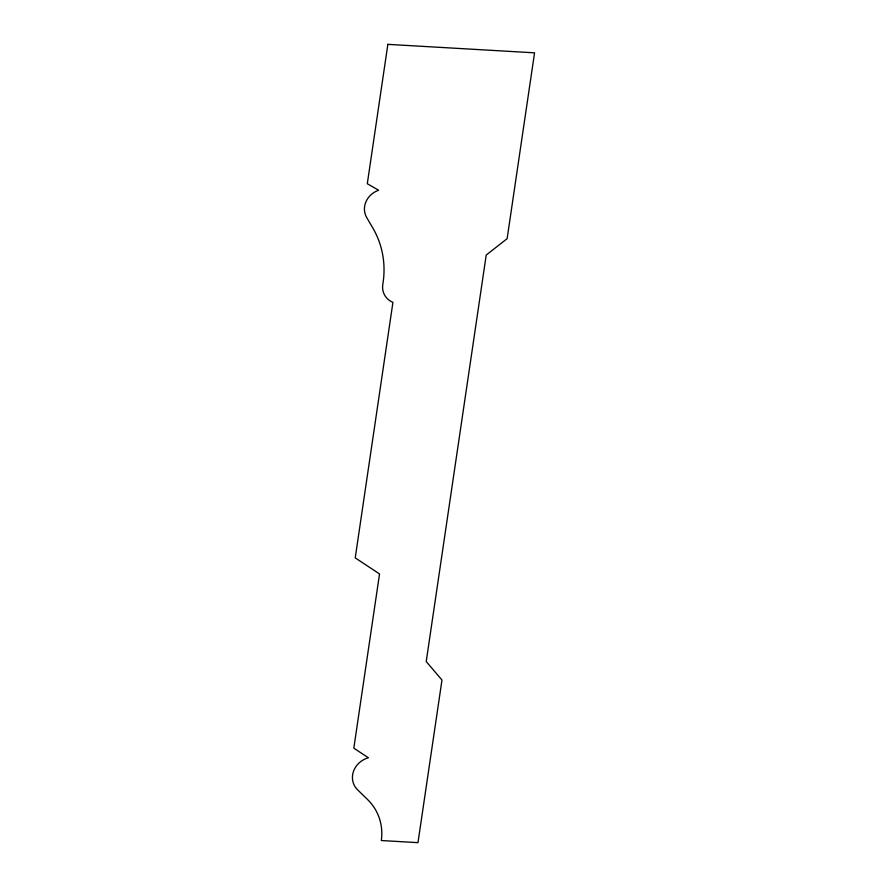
<?xml version="1.0" encoding="UTF-8"?>
<svg xmlns="http://www.w3.org/2000/svg" width="887" height="887" viewBox="0 0 887 887"><rect width="100%" height="100%" fill="white"/><g stroke="black" fill="none" stroke-linecap="round" stroke-linejoin="round"><path stroke-width="1.33" d="M387.863 44.35L367.296 183.731L378.66 190.239A20.024 18.15 -26.5 0 0 366.686 217.503L372.828 228.014A99.122 89.842 -26.5 0 1 382.796 284.45A19.436 17.607 -26.5 0 0 392.93 302.356L355.221 557.879L379.536 573.933L353.824 748.151L368.415 757.786A20.545 18.616 -26.5 0 0 357.561 789.774L367.595 799.564A56.79 51.468 -26.5 0 1 381.31 840.532L417.977 842.65L441.981 680.041L426.215 661.558L486.22 255.035L507.131 238.67L534.562 52.832L387.863 44.35"/></g></svg>
